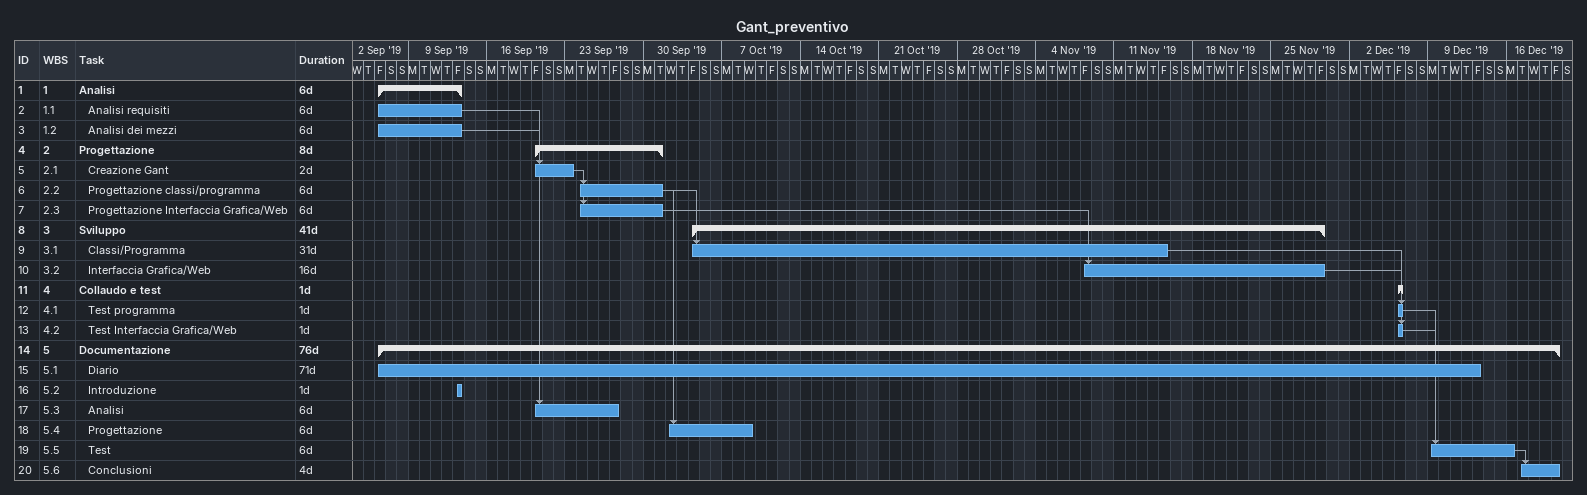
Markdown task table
Gant_preventivo

| ID | WBS | Task | Duration | Start | Finish | Predecessors |
|---|---|---|---|---|---|---|
| 1 | 1 | **Analisi** | 6d | 2019-09-06 | 2019-09-13 |  |
| 2 | 1.1 | Analisi requisiti | 6d | 2019-09-06 | 2019-09-13 |  |
| 3 | 1.2 | Analisi dei mezzi | 6d | 2019-09-06 | 2019-09-13 |  |
| 4 | 2 | **Progettazione** | 8d | 2019-09-20 | 2019-10-01 |  |
| 5 | 2.1 | Creazione Gant | 2d | 2019-09-20 | 2019-09-23 | 2, 3 |
| 6 | 2.2 | Progettazione classi/programma | 6d | 2019-09-24 | 2019-10-01 | 5 |
| 7 | 2.3 | Progettazione Interfaccia Grafica/Web | 6d | 2019-09-24 | 2019-10-01 | 5 |
| 8 | 3 | **Sviluppo** | 41d | 2019-10-04 | 2019-11-29 |  |
| 9 | 3.1 | Classi/Programma | 31d | 2019-10-04 | 2019-11-15 | 6 |
| 10 | 3.2 | Interfaccia Grafica/Web | 16d | 2019-11-08 | 2019-11-29 | 7 |
| 11 | 4 | **Collaudo e test** | 1d | 2019-12-06 | 2019-12-06 |  |
| 12 | 4.1 | Test programma | 1d | 2019-12-06 | 2019-12-06 | 9 |
| 13 | 4.2 | Test Interfaccia Grafica/Web | 1d | 2019-12-06 | 2019-12-06 | 10 |
| 14 | 5 | **Documentazione** | 76d | 2019-09-06 | 2019-12-20 |  |
| 15 | 5.1 | Diario | 71d | 2019-09-06 | 2019-12-13 |  |
| 16 | 5.2 | Introduzione | 1d | 2019-09-13 | 2019-09-13 |  |
| 17 | 5.3 | Analisi | 6d | 2019-09-20 | 2019-09-27 | 2, 3 |
| 18 | 5.4 | Progettazione | 6d | 2019-10-02 | 2019-10-09 | 6, 7 |
| 19 | 5.5 | Test | 6d | 2019-12-09 | 2019-12-16 | 12, 13 |
| 20 | 5.6 | Conclusioni | 4d | 2019-12-17 | 2019-12-20 | 19 |
